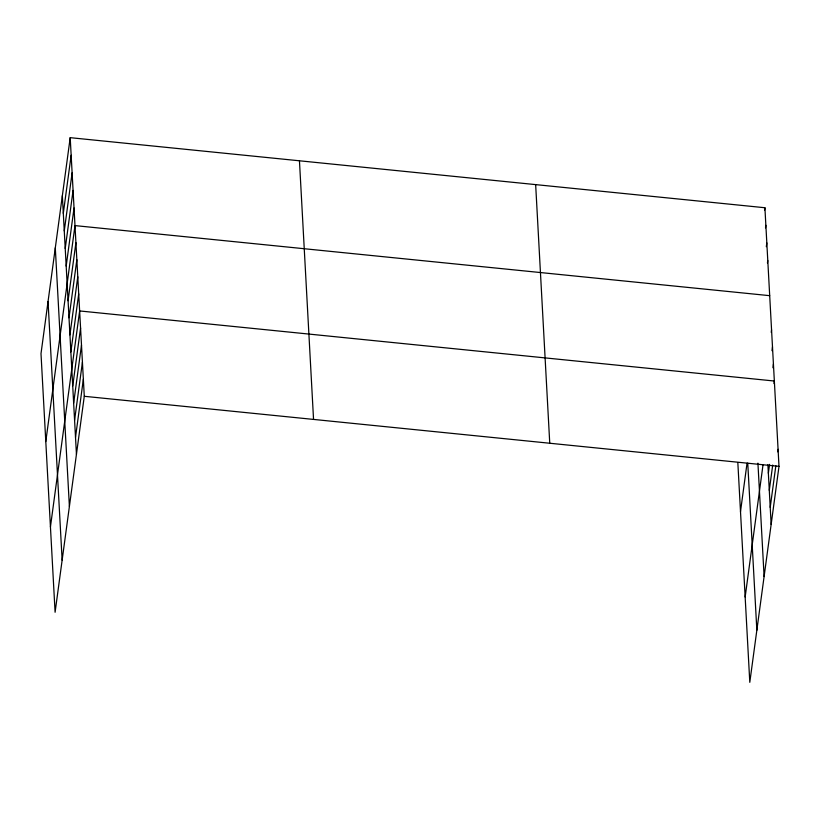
<?xml version="1.0" encoding="UTF-8"?>
<svg xmlns="http://www.w3.org/2000/svg" width="820" height="820" viewBox="0 0 820 820"><rect width="100%" height="100%" fill="white"/><g stroke="black" fill="none" stroke-linecap="round" stroke-linejoin="round"><path stroke-width="1.23" d="M70.202 137.668L41 353.635L55.094 612.263L84.286 396.296L70.202 137.668L764.906 207.737L779 466.365L749.798 682.332L737.836 462.644M63.304 213.323L71.155 155.257M64.267 230.902L72.119 172.835M65.221 248.491L73.072 190.424M66.184 266.08L74.036 208.013M45.787 441.57L74.989 225.602L769.703 295.671M68.07 300.735L75.922 242.669M69.003 317.801L76.855 259.735M69.925 334.878L77.777 276.811M70.858 351.944L78.71 293.878M50.44 526.911L79.642 310.944L774.346 381.023L774.008 383.545M72.724 386.087L80.575 328.02M73.646 403.153L81.498 345.087M74.579 420.219L82.43 362.153M75.512 437.296L83.363 379.229M764.568 210.258L764.906 207.737M765.521 227.847L765.87 225.326M766.31 246.697L766.823 242.915M767.438 263.025L767.786 260.504M740.501 511.639L747.04 463.259M771.22 332.336L771.558 329.814M771.979 350.673L772.491 346.88M772.911 367.739L773.424 363.947M745.154 596.991L762.979 465.145M768.36 473.222L769.549 464.386M769.293 490.298L772.706 465.053M770.216 507.365L775.853 465.709M777.729 451.82L778.067 449.298M84.286 396.296L779 466.365M767.899 464.694L771.149 524.431M757.926 463.146L764.107 576.542M747.748 463.187L756.85 630.231M535.655 184.613L549.749 443.241M299.454 160.792L313.547 419.42M62.351 195.734L76.444 454.362M55.299 247.835L69.392 506.473M48.042 301.524L62.135 560.152"/></g></svg>
